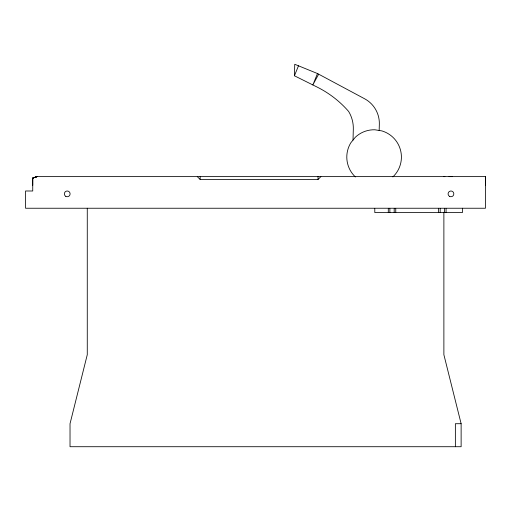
<?xml version="1.0" encoding="UTF-8"?>
<svg xmlns="http://www.w3.org/2000/svg" width="511" height="511" viewBox="0 0 511 511"><rect width="100%" height="100%" fill="white"/><g stroke="black" fill="none" stroke-linecap="round" stroke-linejoin="round"><path stroke-width="0.77" d="M32.736 185.269L32.736 178.058L37.047 176.621L485.45 176.621L485.45 185.244M37.047 176.653L32.736 178.058L37.047 176.621L32.736 178.058L32.736 190.993L25.55 190.993L25.55 208.239L485.45 208.239L485.45 176.621M353.012 140.103L353.318 129.181A32.442 32.442 0 0 0 348.623 111.436A102.028 102.028 0 0 0 317.114 87.068L294.425 75.775L294.745 64.284L317.491 73.546L364.599 98.764A27.939 27.939 0 0 1 379.341 124.173L379.162 130.471M294.425 75.775L298.488 65.804M317.491 73.546L312.847 84.947L318.653 74.165M197.291 176.621L200.165 179.495L318.014 179.495L320.889 176.621M452.395 176.627L449.022 176.627M87.272 208.239L87.272 354.717L70.026 423.715L70.026 446.716L461.126 446.716L461.126 423.715L455.371 423.715L455.371 446.716M443.772 176.627L444.896 176.627M461.126 423.715L443.88 354.717L443.88 212.218M462.455 208.239L462.455 212.55L374.787 212.55L374.787 208.616M446.065 208.616L446.065 212.55M444.487 208.616L444.487 212.55M440.175 208.616L440.175 212.55M438.598 208.616L438.598 212.55M395.763 208.616L395.763 212.55M394.185 208.616L394.185 212.55M389.874 208.616L389.874 212.55M388.296 208.616L388.296 212.55M318.014 176.621L318.014 179.495M200.165 176.621L200.165 179.495M392.87 176.921A27.307 27.307 0 0 0 381.909 130.912L374.87 129.781A27.307 27.307 0 0 0 355.343 137.235L350.846 142.767A27.307 27.307 0 0 0 355.388 176.959M65.791 196.358A2.874 2.874 0 0 0 70.103 193.867A2.874 2.874 0 0 0 65.791 191.382A2.874 2.874 0 0 0 65.791 196.358M449.52 196.358A2.874 2.874 0 0 0 453.832 193.867A2.874 2.874 0 0 0 449.52 191.382A2.874 2.874 0 0 0 449.52 196.358"/></g></svg>
